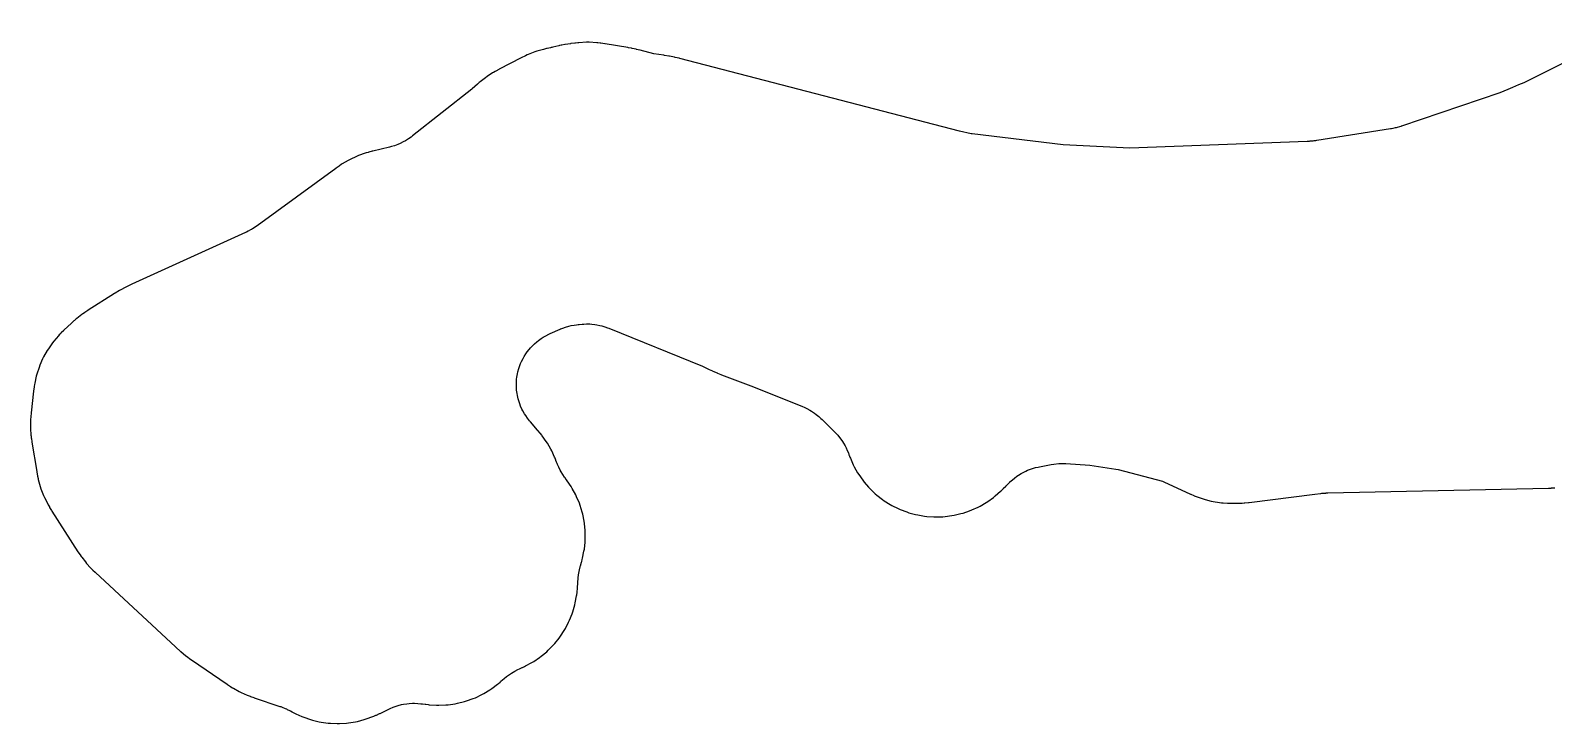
# Model space of a CAD drawing. Header units: millimetres. Extents: x 0 to 300, y 0 to 300.
# Drawn here: x 109.42 to 150.46, y 129.35 to 148.04 of the extents above; entities that cross this region are included whole.
import ezdxf

# ---------------------------------------------------------------- set-up
doc = ezdxf.new("R2010")
doc.units = ezdxf.units.MM
doc.layers.add('CUT', color=7, linetype='CONTINUOUS')

msp = doc.modelspace()

# ---------------------------------------------------------------- linework, layer by layer
at = {"layer": 'CUT'}
msp.add_lwpolyline([(152.4813, 148.0434), (149.6612, 146.6345), (149.5179, 146.5738), (149.3548, 146.5048), (149.2333, 146.4534), (149.0189, 146.3627), (146.3624, 145.4616), (146.3533, 145.4586), (146.3452, 145.4559), (146.3099, 145.4451), (146.246, 145.4271), (146.2189, 145.4199), (146.1928, 145.4139), (146.1316, 145.4008), (146.0953, 145.3938), (146.0831, 145.3918), (146.0726, 145.39), (144.0825, 145.0742), (144.0795, 145.0737), (144.0506, 145.0696), (144.0374, 145.0678), (144.0212, 145.0658), (144.008, 145.0642), (143.977, 145.0607), (143.9637, 145.0593), (143.953, 145.0583), (143.9397, 145.0571), (143.9086, 145.0545), (143.8953, 145.0535), (143.879, 145.0524), (143.8657, 145.0516), (143.8346, 145.05), (143.8212, 145.0494), (139.0493, 144.8694), (137.254, 144.9618), (134.8016, 145.2546), (134.7864, 145.2565), (134.7679, 145.2591), (134.4527, 145.3234), (126.9184, 147.2889), (126.9017, 147.293), (126.7926, 147.3182), (126.7757, 147.3218), (126.6379, 147.3494), (126.621, 147.3526), (126.5106, 147.3714), (126.4936, 147.3741), (126.2231, 147.4123), (125.854, 147.5091), (125.8408, 147.5124), (125.7548, 147.5329), (125.7415, 147.5359), (125.6329, 147.5593), (125.6195, 147.562), (125.5326, 147.5785), (125.5192, 147.5809), (124.9121, 147.6826), (124.8961, 147.6851), (124.792, 147.6996), (124.776, 147.7017), (124.7133, 147.7087), (124.6811, 147.7115), (124.4742, 147.7235), (124.4096, 147.7238), (124.2027, 147.7135), (124.1704, 147.711), (124.1077, 147.7045), (124.0916, 147.7026), (123.9874, 147.6889), (123.9714, 147.6866), (123.8299, 147.6641), (123.8178, 147.6621), (123.7389, 147.6479), (123.7268, 147.6455), (123.6795, 147.636), (123.6555, 147.6307), (123.5019, 147.5931), (123.4702, 147.584), (123.4488, 147.58), (123.4345, 147.5771), (123.3419, 147.5573), (123.3277, 147.5541), (123.2724, 147.5409), (123.2442, 147.5335), (123.0649, 147.4813), (123.0098, 147.4623), (122.8364, 147.393), (122.8096, 147.3815), (122.7578, 147.3579), (122.7446, 147.3517), (122.6595, 147.3102), (122.6465, 147.3037), (122.0526, 146.9965), (122.0402, 146.9899), (121.9602, 146.9461), (121.948, 146.9392), (121.9005, 146.9118), (121.8766, 146.8972), (121.7253, 146.8), (121.6796, 146.7675), (121.538, 146.6567), (121.5163, 146.6389), (121.4748, 146.6031), (121.4643, 146.5938), (121.3967, 146.5327), (121.3864, 146.5232), (121.3366, 146.4761), (121.3259, 146.4657), (121.3179, 146.4578), (119.7186, 145.198), (119.6799, 145.1692), (119.6075, 145.1182), (119.5257, 145.0669), (119.4694, 145.0357), (119.3826, 144.9935), (119.3233, 144.9686), (119.2324, 144.9359), (119.1476, 144.9105), (119.101, 144.8978), (118.6462, 144.7877), (118.6319, 144.7841), (118.5393, 144.7592), (118.5251, 144.7552), (118.4698, 144.7389), (118.4417, 144.7299), (118.2631, 144.6675), (118.2084, 144.6453), (118.0391, 144.5668), (117.9868, 144.5394), (117.8239, 144.4433), (117.7988, 144.4276), (117.7507, 144.396), (117.7384, 144.3877), (117.6596, 144.333), (117.6476, 144.3244), (115.5316, 142.7777), (115.5223, 142.771), (115.5138, 142.765), (115.4768, 142.74), (115.4091, 142.6967), (115.3802, 142.6791), (115.352, 142.6633), (115.2852, 142.6277), (115.2452, 142.6076), (115.2317, 142.6012), (115.2199, 142.5958), (112.1539, 141.2047), (112.1346, 141.1955), (112.0104, 141.1338), (111.9915, 141.1239), (111.8386, 141.041), (111.82, 141.0305), (111.7005, 140.9601), (111.6824, 140.9489), (110.9759, 140.4978), (110.9642, 140.4902), (110.8889, 140.4396), (110.8774, 140.4317), (110.8329, 140.4002), (110.8104, 140.3836), (110.6673, 140.2722), (110.6457, 140.2546), (110.6043, 140.2192), (110.5938, 140.21), (110.5262, 140.1494), (110.516, 140.14), (110.3314, 139.9665), (110.3205, 139.956), (110.2506, 139.887), (110.24, 139.8762), (110.1991, 139.8337), (110.1787, 139.8114), (110.0516, 139.6652), (110.0143, 139.6176), (109.904, 139.4615), (109.8717, 139.4104), (109.7777, 139.244), (109.7507, 139.19), (109.6739, 139.015), (109.6525, 138.9585), (109.5937, 138.7766), (109.5781, 138.7182), (109.5373, 138.5288), (109.5317, 138.4991), (109.5223, 138.4408), (109.52, 138.4259), (109.5067, 138.3286), (109.5048, 138.3135), (109.4403, 137.7344), (109.439, 137.7208), (109.4312, 137.6324), (109.4301, 137.6188), (109.4266, 137.5656), (109.4255, 137.5383), (109.422, 137.3633), (109.4234, 137.3087), (109.4358, 137.1341), (109.4384, 137.107), (109.4446, 137.054), (109.4463, 137.0404), (109.4587, 136.9526), (109.4607, 136.9391), (109.5898, 136.1503), (109.5924, 136.1352), (109.611, 136.0374), (109.614, 136.0224), (109.6267, 135.964), (109.6339, 135.9342), (109.6852, 135.7448), (109.7042, 135.6866), (109.7735, 135.5059), (109.7983, 135.4499), (109.8869, 135.2748), (109.9015, 135.2479), (109.9311, 135.196), (109.9389, 135.1828), (109.9905, 135.0977), (109.9986, 135.0847), (110.702, 133.9886), (110.7089, 133.9781), (110.7544, 133.9103), (110.7615, 133.9), (110.7898, 133.8598), (110.8046, 133.8396), (110.9026, 133.7118), (110.9348, 133.6733), (111.0431, 133.5541), (111.0604, 133.5359), (111.0949, 133.501), (111.1039, 133.4922), (111.1625, 133.4354), (111.1716, 133.4267), (113.3306, 131.4191), (113.347, 131.4044), (113.4553, 131.3109), (113.4722, 131.2968), (113.6122, 131.1846), (113.6296, 131.1712), (113.7444, 131.0859), (113.7623, 131.0731), (114.7223, 130.413), (114.7339, 130.4052), (114.81, 130.3555), (114.8217, 130.348), (114.8681, 130.3192), (114.8922, 130.305), (115.0487, 130.2177), (115.0988, 130.1927), (115.2627, 130.1203), (115.2886, 130.1096), (115.3395, 130.0899), (115.3526, 130.085), (115.4381, 130.0542), (115.4513, 130.0496), (116.1454, 129.8175), (116.1565, 129.8137), (116.1664, 129.8103), (116.2089, 129.7943), (116.2844, 129.7635), (116.3181, 129.749), (116.3182, 129.749), (116.3433, 129.7371), (116.4015, 129.7085), (116.4262, 129.6958), (116.4772, 129.6687), (116.4855, 129.6644), (116.5524, 129.6301), (116.5768, 129.6183), (116.7337, 129.5468), (116.7857, 129.5259), (116.9641, 129.4639), (117.0207, 129.4473), (117.2019, 129.4037), (117.2598, 129.3927), (117.4444, 129.3671), (117.5031, 129.3619), (117.6893, 129.3545), (117.7483, 129.3551), (117.9343, 129.366), (117.9929, 129.3723), (118.177, 129.4015), (118.2347, 129.4135), (118.415, 129.4606), (118.4712, 129.4782), (118.6485, 129.5436), (118.6759, 129.5545), (118.7289, 129.5771), (118.7424, 129.583), (118.8296, 129.6227), (118.8429, 129.629), (119.0784, 129.7433), (119.1189, 129.7617), (119.1938, 129.7936), (119.2772, 129.8243), (119.3337, 129.842), (119.4197, 129.8644), (119.4776, 129.8764), (119.5654, 129.8902), (119.6242, 129.8964), (119.7129, 129.9015), (119.7721, 129.9019), (119.8609, 129.8981), (119.9419, 129.8907), (119.9861, 129.8855), (120.0612, 129.8749), (120.0764, 129.8729), (120.1356, 129.866), (120.166, 129.8633), (120.3613, 129.8507), (120.4223, 129.8498), (120.6152, 129.857), (120.676, 129.8624), (120.8671, 129.8891), (120.9271, 129.9007), (121.1145, 129.9467), (121.173, 129.9642), (121.3548, 130.0291), (121.4112, 130.0525), (121.5854, 130.1355), (121.6391, 130.1645), (121.8041, 130.2647), (121.8545, 130.2991), (122.0106, 130.4172), (122.0344, 130.4362), (122.0801, 130.4746), (122.0916, 130.4845), (122.1544, 130.5401), (122.1827, 130.5633), (122.1887, 130.5682), (122.2522, 130.6215), (122.3309, 130.68), (122.3859, 130.7164), (122.4714, 130.7665), (122.5522, 130.808), (122.5969, 130.8294), (122.6695, 130.8617), (122.6831, 130.868), (122.7358, 130.8931), (122.7625, 130.9066), (122.9313, 130.9975), (122.9825, 131.0285), (123.1392, 131.1342), (123.1871, 131.1701), (123.3325, 131.291), (123.3766, 131.3315), (123.5092, 131.4662), (123.549, 131.5109), (123.6676, 131.6582), (123.7027, 131.7066), (123.8061, 131.8649), (123.8362, 131.9166), (123.9233, 132.0845), (123.9481, 132.1389), (124.018, 132.3146), (124.0374, 132.3712), (124.0894, 132.553), (124.103, 132.6112), (124.1372, 132.7999), (124.1418, 132.8294), (124.1493, 132.8873), (124.151, 132.9022), (124.1612, 132.9989), (124.1626, 133.0138), (124.1844, 133.2879), (124.1939, 133.3615), (124.2177, 133.5002), (124.2351, 133.5799), (124.2382, 133.5914), (124.2432, 133.6093), (124.2724, 133.7103), (124.2764, 133.7249), (124.2913, 133.7818), (124.2982, 133.8111), (124.3377, 134.0002), (124.347, 134.0597), (124.3671, 134.2492), (124.3704, 134.3094), (124.3714, 134.4999), (124.3686, 134.5601), (124.3504, 134.7497), (124.3417, 134.8094), (124.3046, 134.9962), (124.2899, 135.0547), (124.2342, 135.2369), (124.2137, 135.2936), (124.1401, 135.4693), (124.114, 135.5236), (124.0231, 135.691), (123.9917, 135.7425), (123.883, 135.9021), (123.8654, 135.9266), (123.8361, 135.9653), (123.835, 135.9667), (123.81, 136.0016), (123.766, 136.0663), (123.7212, 136.1392), (123.6938, 136.1891), (123.6562, 136.2659), (123.6251, 136.3379), (123.612, 136.3702), (123.6118, 136.3709), (123.6068, 136.3831), (123.5986, 136.4042), (123.5832, 136.4454), (123.578, 136.4587), (123.5572, 136.5106), (123.5459, 136.5369), (123.4695, 136.7037), (123.4432, 136.7546), (123.3525, 136.9112), (123.3215, 136.9593), (123.2148, 137.1086), (123.1976, 137.1315), (123.163, 137.1754), (123.154, 137.1865), (123.0946, 137.2582), (123.0853, 137.2691), (122.896, 137.4868), (122.8677, 137.5209), (122.8176, 137.5846), (122.7664, 137.6568), (122.7346, 137.7065), (122.6907, 137.7833), (122.6641, 137.8359), (122.6279, 137.9166), (122.6065, 137.9716), (122.5785, 138.0555), (122.5626, 138.1123), (122.543, 138.1986), (122.5327, 138.2566), (122.5217, 138.3444), (122.5172, 138.4031), (122.5148, 138.4916), (122.5161, 138.5505), (122.5224, 138.6388), (122.5295, 138.6973), (122.5444, 138.7845), (122.5572, 138.8421), (122.5807, 138.9274), (122.5991, 138.9834), (122.6308, 139.066), (122.6546, 139.1199), (122.6943, 139.199), (122.7232, 139.2504), (122.7705, 139.3252), (122.8044, 139.3734), (122.8588, 139.4432), (122.8972, 139.4879), (122.9582, 139.552), (123.0009, 139.5927), (123.0679, 139.6505), (123.1143, 139.6868), (123.1867, 139.7378), (123.2364, 139.7693), (123.3134, 139.8129), (123.3859, 139.8494), (123.4259, 139.8683), (123.6971, 139.9885), (123.7088, 139.9935), (123.7164, 139.9968), (123.7679, 140.0169), (123.8437, 140.0438), (123.9299, 140.0697), (123.9891, 140.0843), (124.0702, 140.1003), (124.1316, 140.1096), (124.181, 140.1156), (124.197, 140.1171), (124.2111, 140.1183), (124.29, 140.1245), (124.3316, 140.1268), (124.408, 140.1293), (124.4914, 140.1281), (124.5468, 140.1247), (124.6297, 140.1158), (124.6846, 140.1073), (124.7664, 140.0908), (124.8202, 140.0773), (124.9001, 140.0532), (124.9721, 140.0278), (125.0111, 140.0131), (127.5285, 138.9926), (127.6401, 138.9374), (127.6403, 138.9373), (127.6938, 138.9107), (127.7074, 138.9042), (127.7961, 138.8629), (127.8099, 138.8567), (127.9226, 138.8077), (127.9365, 138.8019), (128.0272, 138.7651), (128.0412, 138.7597), (128.9075, 138.4337), (130.2261, 137.8992), (130.2669, 137.8814), (130.341, 137.8471), (130.4199, 137.8056), (130.471, 137.7754), (130.5454, 137.7263), (130.5932, 137.6912), (130.6624, 137.635), (130.7231, 137.5804), (130.7555, 137.5498), (131.0962, 137.2118), (131.1243, 137.1827), (131.1746, 137.1281), (131.2267, 137.0661), (131.2595, 137.0233), (131.3059, 136.9569), (131.3347, 136.9113), (131.3749, 136.841), (131.3995, 136.793), (131.4332, 136.7194), (131.461, 136.6506), (131.4754, 136.6127), (131.4783, 136.6043), (131.4835, 136.5903), (131.5041, 136.5361), (131.5154, 136.5086), (131.5918, 136.3344), (131.6183, 136.2812), (131.7104, 136.1176), (131.742, 136.0674), (131.8498, 135.9137), (131.8862, 135.8668), (132.0086, 135.7245), (132.0495, 135.6815), (132.1854, 135.552), (132.2304, 135.5132), (132.3784, 135.3977), (132.427, 135.3636), (132.5857, 135.2633), (132.6374, 135.2341), (132.8052, 135.1501), (132.8596, 135.1261), (133.0349, 135.0591), (133.0913, 135.0406), (133.2724, 134.9912), (133.3304, 134.9784), (133.5155, 134.9472), (133.5745, 134.9402), (133.7617, 134.9274), (133.8211, 134.9263), (134.0087, 134.932), (134.0679, 134.9368), (134.2541, 134.9611), (134.3125, 134.9716), (134.4953, 135.0142), (134.5524, 135.0305), (134.7301, 135.0909), (134.7853, 135.1128), (134.9562, 135.1905), (135.009, 135.2177), (135.1714, 135.3119), (135.2212, 135.3442), (135.3735, 135.454), (135.4198, 135.491), (135.5625, 135.6171), (135.5842, 135.6373), (135.6257, 135.6778), (135.6362, 135.6883), (135.7036, 135.7574), (135.7088, 135.7627), (135.7114, 135.7655), (135.7124, 135.7665), (135.7283, 135.783), (135.7725, 135.8277), (135.7992, 135.8536), (135.8083, 135.862), (135.8162, 135.8693), (135.8492, 135.8993), (135.8804, 135.9264), (135.9387, 135.9747), (136.0047, 136.0244), (136.0501, 136.0554), (136.1203, 136.0989), (136.1684, 136.1256), (136.2423, 136.1624), (136.2927, 136.1847), (136.3697, 136.2146), (136.4218, 136.2321), (136.5012, 136.2548), (136.5749, 136.2722), (136.6153, 136.2808), (136.9243, 136.3391), (136.9995, 136.3495), (137.1367, 136.3624), (137.2327, 136.3662), (137.2636, 136.3658), (137.3014, 136.3645), (137.313, 136.3639), (137.3236, 136.3633), (137.9723, 136.3198), (138.6716, 136.2167), (138.7302, 136.2078), (139.9263, 135.8862), (139.9638, 135.8698), (140.6779, 135.5442), (140.6904, 135.5387), (140.7716, 135.5038), (140.7842, 135.4986), (140.8334, 135.4788), (140.8589, 135.4692), (141.0234, 135.4116), (141.0755, 135.3959), (141.2423, 135.354), (141.2956, 135.3431), (141.4654, 135.3164), (141.5195, 135.3104), (141.5569, 135.308), (141.6793, 135.2966), (141.7435, 135.294), (141.783, 135.2946), (141.8374, 135.2929), (142.0379, 135.2972), (142.0692, 135.2987), (142.1302, 135.3031), (142.1458, 135.3045), (142.247, 135.3146), (142.2626, 135.3164), (144.0343, 135.5404), (144.1856, 135.5588), (144.1957, 135.56), (144.2195, 135.5626), (144.2297, 135.5637), (144.2421, 135.5649), (144.2523, 135.5659), (144.2761, 135.568), (144.2848, 135.5687), (144.2893, 135.569), (144.3141, 135.5704), (144.3247, 135.5709), (144.3377, 135.5715), (144.3484, 135.5719), (144.3732, 135.5728), (144.3838, 135.5731), (150.3256, 135.7029), (150.3352, 135.7032), (150.4019, 135.7058), (150.4121, 135.7062), (150.4952, 135.7108)], dxfattribs=at)

doc.saveas('drawing.dxf')
